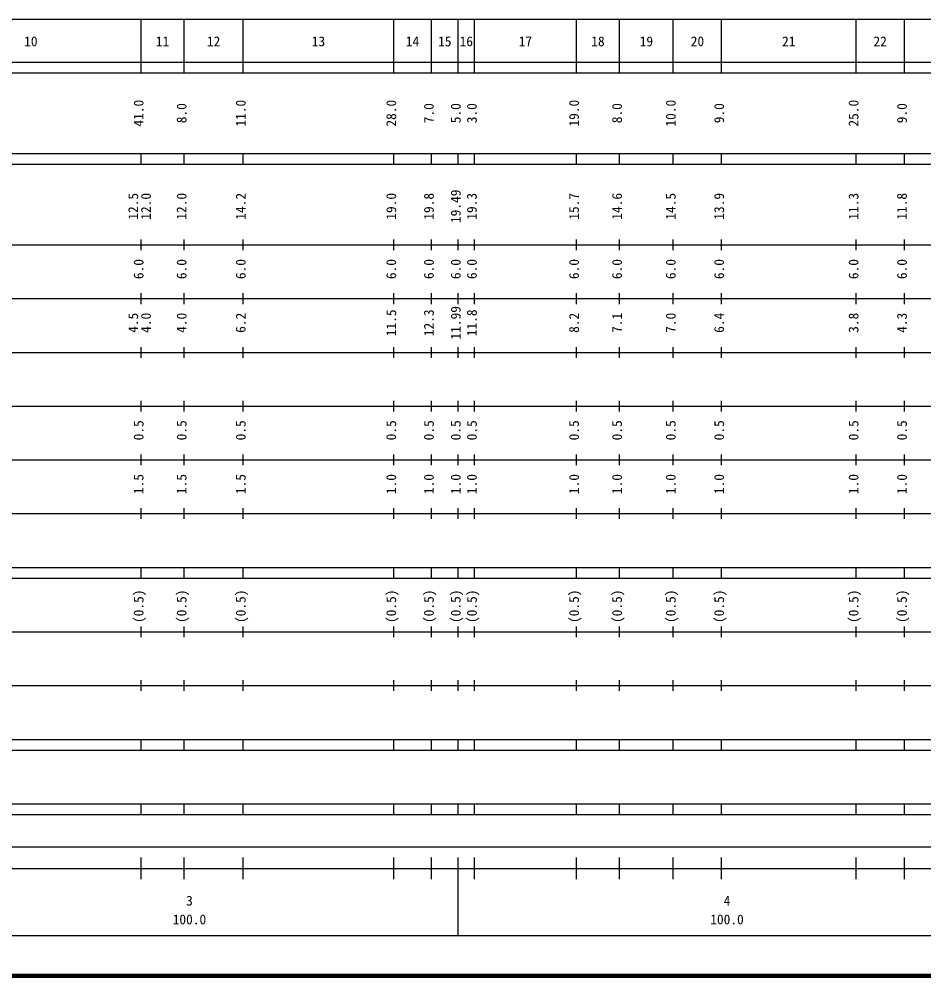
# Model space of a CAD drawing. Units: millimetres on the paper, enlarged 1000 times. Extents: x 40000 to 680000, y 20000 to 380000.
# Drawn here: x 286318 to 454622, y 20000 to 198000 of the extents above; entities that cross this region are included whole.
import ezdxf
from ezdxf.enums import TextEntityAlignment as Align

# ---------------------------------------------------------------- set-up
doc = ezdxf.new("R2010")
doc.units = ezdxf.units.MM
doc.header["$LTSCALE"] = 1000
doc.layers.add('M-TTL', color=2, linetype='Continuous', lineweight=140)
doc.layers.add('M-TTL-BAND', color=7, linetype='Continuous', lineweight=25)
doc.styles.add('ＭＳ ゴシック', font='')
doc.styles.get('ＭＳ ゴシック').set_extended_font_data('MS Gothic')

msp = doc.modelspace()

# ---------------------------------------------------------------- linework, layer by layer
at = {"layer": 'M-TTL'}
msp.add_line((40000, 20000), (680000, 20000), dxfattribs=at)
at = {"layer": 'M-TTL-BAND'}
for p, q in [((68000, 198000), (579000, 198000)), ((309000, 188000), (309000, 198000)), ((317000, 188000), (317000, 198000)), ((328000, 188000), (328000, 198000)), ((356000, 188000), (356000, 198000)), ((363000, 188000), (363000, 198000)), ((368000, 188000), (368000, 198000)), ((371000, 188000), (371000, 198000)), ((390000, 188000), (390000, 198000)), ((398000, 188000), (398000, 198000)), ((408000, 188000), (408000, 198000)), ((417000, 188000), (417000, 198000)), ((442000, 188000), (442000, 198000)), ((451000, 188000), (451000, 198000)), ((40000, 190000), (579000, 190000)), ((40000, 188000), (579000, 188000)), ((40000, 173000), (579000, 173000)), ((309000, 171000), (309000, 173000)), ((317000, 171000), (317000, 173000)), ((328000, 171000), (328000, 173000)), ((356000, 171000), (356000, 173000)), ((363000, 171000), (363000, 173000)), ((368000, 171000), (368000, 173000)), ((371000, 171000), (371000, 173000)), ((390000, 171000), (390000, 173000)), ((398000, 171000), (398000, 173000)), ((408000, 171000), (408000, 173000)), ((417000, 171000), (417000, 173000)), ((442000, 171000), (442000, 173000)), ((451000, 171000), (451000, 173000)), ((40000, 171000), (579000, 171000)), ((309000, 155000), (309000, 157000)), ((317000, 155000), (317000, 157000)), ((328000, 155000), (328000, 157000)), ((356000, 155000), (356000, 157000)), ((363000, 155000), (363000, 157000)), ((368000, 155000), (368000, 157000)), ((371000, 155000), (371000, 157000)), ((390000, 155000), (390000, 157000)), ((398000, 155000), (398000, 157000)), ((408000, 155000), (408000, 157000)), ((417000, 155000), (417000, 157000)), ((442000, 155000), (442000, 157000)), ((451000, 155000), (451000, 157000)), ((40000, 156000), (579000, 156000)), ((46000, 146000), (579000, 146000)), ((309000, 145000), (309000, 147000)), ((317000, 145000), (317000, 147000)), ((328000, 145000), (328000, 147000)), ((356000, 145000), (356000, 147000)), ((363000, 145000), (363000, 147000)), ((368000, 145000), (368000, 147000)), ((371000, 145000), (371000, 147000)), ((390000, 145000), (390000, 147000)), ((398000, 145000), (398000, 147000)), ((408000, 145000), (408000, 147000)), ((417000, 145000), (417000, 147000)), ((442000, 145000), (442000, 147000)), ((451000, 145000), (451000, 147000)), ((52000, 136000), (579000, 136000)), ((309000, 135000), (309000, 137000)), ((317000, 135000), (317000, 137000)), ((328000, 135000), (328000, 137000)), ((356000, 135000), (356000, 137000)), ((363000, 135000), (363000, 137000)), ((368000, 135000), (368000, 137000)), ((371000, 135000), (371000, 137000)), ((390000, 135000), (390000, 137000)), ((398000, 135000), (398000, 137000)), ((408000, 135000), (408000, 137000)), ((417000, 135000), (417000, 137000)), ((442000, 135000), (442000, 137000)), ((451000, 135000), (451000, 137000)), ((309000, 125000), (309000, 127000)), ((317000, 125000), (317000, 127000)), ((328000, 125000), (328000, 127000)), ((356000, 125000), (356000, 127000)), ((363000, 125000), (363000, 127000)), ((368000, 125000), (368000, 127000)), ((371000, 125000), (371000, 127000)), ((390000, 125000), (390000, 127000)), ((398000, 125000), (398000, 127000)), ((408000, 125000), (408000, 127000)), ((417000, 125000), (417000, 127000)), ((442000, 125000), (442000, 127000)), ((451000, 125000), (451000, 127000)), ((46000, 126000), (579000, 126000)), ((52000, 116000), (579000, 116000)), ((309000, 115000), (309000, 117000)), ((317000, 115000), (317000, 117000)), ((328000, 115000), (328000, 117000)), ((356000, 115000), (356000, 117000)), ((363000, 115000), (363000, 117000)), ((368000, 115000), (368000, 117000)), ((371000, 115000), (371000, 117000)), ((390000, 115000), (390000, 117000)), ((398000, 115000), (398000, 117000)), ((408000, 115000), (408000, 117000)), ((417000, 115000), (417000, 117000)), ((442000, 115000), (442000, 117000)), ((451000, 115000), (451000, 117000)), ((309000, 105000), (309000, 107000)), ((317000, 105000), (317000, 107000)), ((328000, 105000), (328000, 107000)), ((356000, 105000), (356000, 107000)), ((363000, 105000), (363000, 107000)), ((368000, 105000), (368000, 107000)), ((371000, 105000), (371000, 107000)), ((390000, 105000), (390000, 107000)), ((398000, 105000), (398000, 107000)), ((408000, 105000), (408000, 107000)), ((417000, 105000), (417000, 107000)), ((442000, 105000), (442000, 107000)), ((451000, 105000), (451000, 107000)), ((46000, 106000), (579000, 106000)), ((40000, 96000), (579000, 96000)), ((309000, 94000), (309000, 96000)), ((317000, 94000), (317000, 96000)), ((328000, 94000), (328000, 96000)), ((356000, 94000), (356000, 96000)), ((363000, 94000), (363000, 96000)), ((368000, 94000), (368000, 96000)), ((371000, 94000), (371000, 96000)), ((390000, 94000), (390000, 96000)), ((398000, 94000), (398000, 96000)), ((408000, 94000), (408000, 96000)), ((417000, 94000), (417000, 96000)), ((442000, 94000), (442000, 96000)), ((451000, 94000), (451000, 96000)), ((40000, 94000), (579000, 94000)), ((49000, 84000), (579000, 84000)), ((309000, 83000), (309000, 85000)), ((317000, 83000), (317000, 85000)), ((328000, 83000), (328000, 85000)), ((356000, 83000), (356000, 85000)), ((363000, 83000), (363000, 85000)), ((368000, 83000), (368000, 85000)), ((371000, 83000), (371000, 85000)), ((390000, 83000), (390000, 85000)), ((398000, 83000), (398000, 85000)), ((408000, 83000), (408000, 85000)), ((417000, 83000), (417000, 85000)), ((442000, 83000), (442000, 85000)), ((451000, 83000), (451000, 85000)), ((309000, 73000), (309000, 75000)), ((317000, 73000), (317000, 75000)), ((328000, 73000), (328000, 75000)), ((356000, 73000), (356000, 75000)), ((363000, 73000), (363000, 75000)), ((368000, 73000), (368000, 75000)), ((371000, 73000), (371000, 75000)), ((390000, 73000), (390000, 75000)), ((398000, 73000), (398000, 75000)), ((408000, 73000), (408000, 75000)), ((417000, 73000), (417000, 75000)), ((442000, 73000), (442000, 75000)), ((451000, 73000), (451000, 75000)), ((40000, 74000), (579000, 74000)), ((40000, 64000), (579000, 64000)), ((309000, 62000), (309000, 64000)), ((317000, 62000), (317000, 64000)), ((328000, 62000), (328000, 64000)), ((356000, 62000), (356000, 64000)), ((363000, 62000), (363000, 64000)), ((368000, 62000), (368000, 64000)), ((371000, 62000), (371000, 64000)), ((390000, 62000), (390000, 64000)), ((398000, 62000), (398000, 64000)), ((408000, 62000), (408000, 64000)), ((417000, 62000), (417000, 64000)), ((442000, 62000), (442000, 64000)), ((451000, 62000), (451000, 64000)), ((40000, 62000), (579000, 62000)), ((40000, 52000), (579000, 52000)), ((309000, 50000), (309000, 52000)), ((317000, 50000), (317000, 52000)), ((328000, 50000), (328000, 52000)), ((356000, 50000), (356000, 52000)), ((363000, 50000), (363000, 52000)), ((368000, 50000), (368000, 52000)), ((371000, 50000), (371000, 52000)), ((390000, 50000), (390000, 52000)), ((398000, 50000), (398000, 52000)), ((408000, 50000), (408000, 52000)), ((417000, 50000), (417000, 52000)), ((442000, 50000), (442000, 52000)), ((451000, 50000), (451000, 52000)), ((40000, 50000), (579000, 50000)), ((71000, 44000), (565000, 44000)), ((309000, 38000), (309000, 42000)), ((317000, 38000), (317000, 42000)), ((328000, 38000), (328000, 42000)), ((356000, 38000), (356000, 42000)), ((363000, 38000), (363000, 42000)), ((368000, 27500), (368000, 42000)), ((371000, 38000), (371000, 42000)), ((390000, 38000), (390000, 42000)), ((398000, 38000), (398000, 42000)), ((408000, 38000), (408000, 42000)), ((417000, 38000), (417000, 42000)), ((442000, 38000), (442000, 42000)), ((451000, 38000), (451000, 42000)), ((40000, 40000), (579000, 40000)), ((68000, 27500), (579000, 27500))]:
    msp.add_line(p, q, dxfattribs=at)

# ---------------------------------------------------------------- texts
at = {"layer": 'M-TTL-BAND', "style": 'ＭＳ ゴシック'}
for s, p in [('10', (288500, 192405)), ('11', (313000, 192405)), ('12', (322500, 192405)), ('13', (342000, 192405)), ('14', (359500, 192405)), ('15', (365500, 192405)), ('16', (369500, 192405)), ('17', (380500, 192405)), ('18', (394000, 192405)), ('19', (403000, 192405)), ('20', (412500, 192405)), ('21', (429500, 192405)), ('22', (446500, 192405)), ('3', (318000, 32523)), ('4', (418000, 32523)), ('100.0', (318000, 29033)), ('100.0', (418000, 29033))]:
    msp.add_text(s, height=1833, dxfattribs=at).set_placement(p, align=Align.BOTTOM_CENTER)
for s, p in [('41.0', (310000, 180500)), ('8.0', (318000, 180500)), ('11.0', (329000, 180500)), ('28.0', (357000, 180500)), ('7.0', (364000, 180500)), ('5.0', (369000, 180500)), ('3.0', (372000, 180500)), ('19.0', (391000, 180500)), ('8.0', (399000, 180500)), ('10.0', (409000, 180500)), ('9.0', (418000, 180500)), ('25.0', (443000, 180500)), ('9.0', (452000, 180500)), ('14.2', (329000, 163174)), ('19.8', (364000, 163174)), ('19.49', (369000, 163174)), ('14.6', (399000, 163174)), ('11.8', (452000, 163174)), ('12.5', (309000, 163174)), ('12.0', (311370, 163174)), ('12.0', (318000, 163174)), ('19.0', (357000, 163174)), ('19.3', (372000, 163174)), ('15.7', (391000, 163174)), ('14.5', (409000, 163174)), ('13.9', (418000, 163174)), ('11.3', (443000, 163174)), ('6.0', (310000, 151500)), ('6.0', (318000, 151500)), ('6.0', (329000, 151500)), ('6.0', (357000, 151500)), ('6.0', (364000, 151500)), ('6.0', (369000, 151500)), ('6.0', (372000, 151500)), ('6.0', (391000, 151500)), ('6.0', (399000, 151500)), ('6.0', (409000, 151500)), ('6.0', (418000, 151500)), ('6.0', (443000, 151500)), ('6.0', (452000, 151500)), ('11.99', (369000, 141500)), ('4.5', (309000, 141500)), ('4.0', (311370, 141500)), ('4.0', (318000, 141500)), ('6.2', (329000, 141500)), ('11.5', (357000, 141500)), ('12.3', (364000, 141500)), ('11.8', (372000, 141500)), ('8.2', (391000, 141500)), ('7.1', (399000, 141500)), ('7.0', (409000, 141500)), ('6.4', (418000, 141500)), ('3.8', (443000, 141500)), ('4.3', (452000, 141500)), ('0.5', (310000, 121500)), ('0.5', (318000, 121500)), ('0.5', (329000, 121500)), ('0.5', (357000, 121500)), ('0.5', (364000, 121500)), ('0.5', (369000, 121500)), ('0.5', (372000, 121500)), ('0.5', (391000, 121500)), ('0.5', (399000, 121500)), ('0.5', (409000, 121500)), ('0.5', (418000, 121500)), ('0.5', (443000, 121500)), ('0.5', (452000, 121500)), ('1.5', (310000, 111500)), ('1.5', (318000, 111500)), ('1.5', (329000, 111500)), ('1.0', (357000, 111500)), ('1.0', (364000, 111500)), ('1.0', (369000, 111500)), ('1.0', (372000, 111500)), ('1.0', (391000, 111500)), ('1.0', (399000, 111500)), ('1.0', (409000, 111500)), ('1.0', (418000, 111500)), ('1.0', (443000, 111500)), ('1.0', (452000, 111500)), ('(0.5)', (310000, 88764)), ('(0.5)', (318000, 88764)), ('(0.5)', (329000, 88764)), ('(0.5)', (357000, 88764)), ('(0.5)', (364000, 88764)), ('(0.5)', (369000, 88764)), ('(0.5)', (372000, 88764)), ('(0.5)', (391000, 88764)), ('(0.5)', (399000, 88764)), ('(0.5)', (409000, 88764)), ('(0.5)', (418000, 88764)), ('(0.5)', (443000, 88764)), ('(0.5)', (452000, 88764))]:
    msp.add_text(s, height=1833, rotation=90, dxfattribs=at).set_placement(p, align=Align.BOTTOM_CENTER)

doc.saveas('drawing.dxf')
